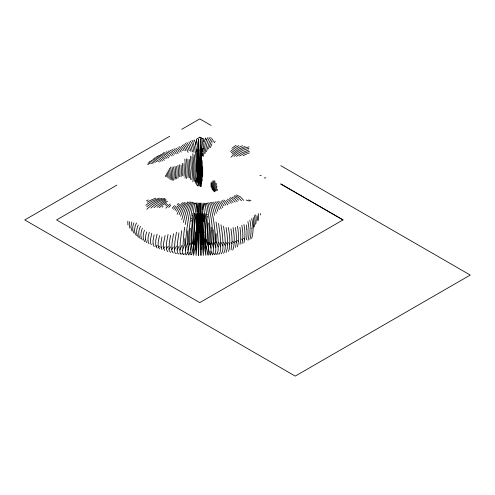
<?xml version="1.0" encoding="UTF-8"?>
<svg xmlns="http://www.w3.org/2000/svg" width="495" height="495" viewBox="0 0 495 495"><rect width="100%" height="100%" fill="white"/><g stroke="black" fill="none" stroke-linecap="round" stroke-linejoin="round"><path stroke-width="0.74" d="M199.002 176.195L198.953 176.61A26.439 0.347 89.5 0 1 198.879 176.251L198.594 154.254A24.434 0.322 89.5 0 1 198.613 152.002L198.78 149.063A25.195 0.328 89.5 0 1 198.86 150.468L199.089 172.582A27.2 0.359 89.5 0 1 199.046 174.958L199.2 182.81L199.231 157.422L198.65 139.039L198.458 144.033A41.388 0.544 89.5 0 0 198.421 148.03L198.903 185.576A44.81 0.588 89.5 0 0 199.033 186.188L199.108 185.483A44.074 0.575 89.5 0 0 199.2 182.804M199.132 224.823L199.114 226.945A28.135 0.371 -89.5 0 1 199.052 232.588L198.922 241.876A33.468 0.439 -89.5 0 1 198.811 247.797L198.551 255.482L198.538 237.192A36.154 0.47 -89.5 0 1 198.594 230.72L198.674 223.406M201.05 249.4L200.97 255.463L200.716 247.364A33.307 0.433 89.5 0 1 200.605 241.337L200.475 231.988A27.763 0.365 89.5 0 1 200.426 227.05L200.395 222.769A32.262 0.421 89.5 0 1 200.357 216.655L200.426 203.055L200.735 214.96A34.953 0.458 89.5 0 1 200.834 221.612L200.958 232.712A35.986 0.47 89.5 0 1 201.007 238.887L201.05 249.4L200.537 213.821L200.859 244.747L200.89 243.942M203.587 249.133L203.346 255.401L202.573 246.894A33.171 1.299 88.4 0 1 202.251 240.774L201.88 231.369A27.429 1.077 88.4 0 1 201.75 227.112L201.774 203.092L202.709 215.424A34.811 1.367 88.4 0 1 202.993 222.131L203.346 233.034A35.869 1.411 88.4 0 1 203.476 238.967L203.587 249.133L203.092 234.977A21.174 0.829 88.4 0 0 203.012 231.487L202.808 225.064A20.536 0.804 88.4 0 0 202.634 221.104L202.09 213.828L201.941 220.758A18.921 0.743 88.4 0 0 201.997 224.755L202.146 230.509A16.279 0.637 88.4 0 0 202.232 232.854L203.018 244.697L203.129 243.627M202.696 209.366L203.173 203.111L204.707 215.851A34.7 2.271 87.3 0 1 205.178 222.614L205.728 233.306A35.77 2.339 87.3 0 1 205.932 239.017L205.784 255.284L204.386 246.399A33.066 2.159 87.3 0 1 203.86 240.18L203.692 237.909M216.092 253.588L216.494 254.127A9.424 1.832 81.9 0 0 217.181 254.312L218.165 250.074L218.122 240.917A35.665 6.936 81.9 0 0 217.621 234.048L216.414 224.365A34.687 6.744 81.9 0 0 216.024 221.983M195.89 249.833L196.07 236.969A36.37 1.429 -88.4 0 1 196.249 230.249L196.608 220.43A35.324 1.386 -88.4 0 1 196.917 213.908L197.864 202.913L198.025 216.705A32.59 1.281 -88.4 0 1 197.913 222.645L197.808 226.79A28.531 1.12 -88.4 0 1 197.61 233.17L197.202 242.389A33.666 1.324 -88.4 0 1 196.862 248.193L196.088 255.451L195.89 249.833L196.769 224.056A20.84 0.817 -88.4 0 1 196.954 220.207L197.511 213.722L197.61 221.556A19.2 0.755 -88.4 0 1 197.53 225.726L197.14 236.598A19.88 0.78 -88.4 0 1 196.954 239.933L196.459 244.716L196.379 243.961M200.518 176.251L200.667 150.56A25.697 0.334 -89.5 0 1 200.747 148.952L200.803 148.562L200.914 150.907A24.855 0.328 -89.5 0 1 200.951 153.809L200.661 176.288A26.965 0.353 -89.5 0 1 200.586 176.833L200.524 176.276L200.327 183.224A45.181 0.594 -89.5 0 0 200.432 186.064L200.512 186.565A45.701 0.6 -89.5 0 0 200.642 185.637L201.094 167.131M203.977 206.44C204.676 196.391 206.644 214.917 206.749 216.241A34.625 3.168 86.3 0 1 207.386 223.053L208.11 233.535A35.615 3.255 86.3 0 1 208.42 240.341L208.222 254.987A9.386 0.86 86.3 0 1 207.943 255.129L206.155 245.867M187.822 252.048L186.368 254.832L185.631 254.275A10.135 1.454 -84.1 0 1 185.408 252.92L185.458 244.536L186.337 233.739A37.54 5.377 -84.1 0 1 187.011 227.923L188.589 217.565A36.401 5.216 -84.1 0 1 189.826 211.396L191.837 204.218L192.833 202.406L193.347 202.474M195.754 239.215L195.445 242.866A33.883 2.215 -87.3 0 1 194.875 248.552L193.582 255.364L193.273 249.987L193.595 236.703A36.611 2.395 -87.3 0 1 193.916 229.742L194.541 219.774A35.56 2.326 -87.3 0 1 195.073 213.326L196.657 202.814L196.979 211.452M205.425 204.243C206.891 199.132 208.568 216.228 208.816 216.587A34.588 4.059 85.2 0 1 209.62 223.443L210.499 233.727A35.597 4.177 85.2 0 1 210.858 240.261L211.025 250.284L210.536 254.876A9.38 1.101 85.2 0 1 210.165 254.937L208.605 249.437M218.481 253.78A9.454 2.079 80.8 0 0 219.291 254.059C221.413 250.464 220.355 245.718 220.535 241.69A35.702 7.846 80.8 0 0 219.978 234.079L218.703 224.594A34.792 7.648 80.8 0 0 218.499 223.394M190.086 251.93L188.892 254.975L188.279 254.609A9.795 1.151 -85.2 0 1 188.149 253.904L188.044 246.163L188.781 234.197A37.218 4.368 -85.2 0 1 189.3 228.572L190.532 218.345A36.098 4.238 -85.2 0 1 191.528 212.07C192.06 211.136 193.001 200.197 194.671 203.513M193.297 245.941A34.13 3.119 -86.3 0 1 192.846 248.874C192.295 250.222 192.32 255.315 190.897 254.876A9.659 0.885 -86.3 0 1 190.81 254.374L191.12 236.4A36.865 3.372 -86.3 0 1 191.602 229.179L192.518 219.075A35.813 3.273 -86.3 0 1 193.273 212.714C193.427 212.046 194.9 199.089 195.797 204.212M199.033 224.012L199.009 213.784L198.78 223.078M206.935 203.383L207.603 202.999L208.5 205.054L210.913 216.897A34.588 4.956 84.1 0 1 211.866 223.796L212.875 233.875A35.609 5.099 84.1 0 1 213.277 240.149L213.45 250L212.801 254.721A9.386 1.343 84.1 0 1 212.336 254.702L211.037 251.404M208.581 202.802L209.49 203.377L210.61 206.291L213.036 217.163A34.619 5.847 83 0 1 214.131 224.105L215.251 233.98A35.572 6.008 83 0 1 215.74 241.145L215.808 250.383L215.016 254.535A9.399 1.59 83 0 1 214.446 254.43L213.722 253.186M221.123 253.805A9.498 2.326 79.7 0 0 221.339 253.774C223.715 250.662 222.67 246.034 222.917 242.315A35.764 8.755 79.7 0 0 222.329 234.067L221.005 224.773M198.947 232.829L198.687 244.703L198.705 221.042A35.12 0.458 -89.5 0 1 198.811 214.453L199.12 202.993L199.182 216.699A32.429 0.427 -89.5 0 1 199.145 222.725L198.947 232.829L199.114 226.945M201.1 166.487L201.917 147.003L203.216 138.291L203.686 141.793M223.579 253.36C225.862 250.142 225.039 245.669 225.231 241.913A35.98 9.702 78.6 0 0 224.674 234.024L223.53 226.128M201.713 163.331L201.713 171.406M226.054 252.58L227.254 248.533L227.545 242.346A36.024 10.599 77.4 0 0 226.889 232.935L226.079 227.453M198.483 249.635L198.644 243.887M200.958 160.38L201.125 147.362A42.205 0.551 -89.5 0 0 201.081 143.309L200.883 138.637L200.283 158.412L200.327 183.224M202.696 166.883L202.684 176.356M228.535 251.441L229.439 248.082L229.804 242.655A36.209 11.534 76.3 0 0 229.204 232.86L228.405 227.521M205.208 244.623A6.324 0.415 87.3 0 0 205.351 243.416L205.295 235.014A21.112 1.38 87.3 0 0 205.178 231.635L204.85 225.318A20.474 1.337 87.3 0 0 204.571 221.327L203.668 213.815L203.396 220.442A18.86 1.231 87.3 0 0 203.414 221.698M231.023 249.907L232.019 242.841A36.42 12.474 75.1 0 0 231.512 232.749L230.93 228.758M195.865 144.812L196.515 139.528L197.319 144.132L198.025 154.446L198.192 178.8A45.206 1.776 88.4 0 1 198.025 182.42L197.585 174.741A26.662 1.046 88.4 0 0 197.703 172.285L197.27 152.646M196.305 171.858L196.311 161.104M184.833 238.491L184.864 243.026M202.146 160.597L202.152 180.966M257.282 220.195L257.357 218.74A25.858 17.121 51.3 0 0 257.19 215.74M209.428 244.406A6.683 0.786 85.2 0 0 209.738 242.909L209.719 235.967A20.988 2.463 85.2 0 0 209.496 231.815L208.977 225.714A20.406 2.395 85.2 0 0 208.667 222.967M195.735 231.87L194.851 241.789L194.17 244.474A5.773 0.377 -87.3 0 1 194.108 243.986L194.257 233.157A21.582 1.411 -87.3 0 1 194.448 229.123L194.795 223.641A20.982 1.374 -87.3 0 1 195.11 219.842L196.045 213.636L196.175 221.779A19.33 1.262 -87.3 0 1 196.138 223.146M202.016 155.764L202.17 153.506M233.046 227.539L233.69 231.728A36.55 13.377 73.9 0 1 234.172 242.915L233.69 247.085L232.768 250.093M211.056 243.627L211.476 244.171A5.761 0.823 84.1 0 0 211.712 243.862L211.897 235.855A21 3.007 84.1 0 0 211.65 231.852L211.217 227.267M202.436 156.043L204.002 142.622L205.475 137.963L206.137 139.769M213.593 243.942A5.643 0.953 83 0 0 213.722 243.812L214.057 235.707A21.025 3.552 83 0 0 213.791 231.846L213.599 229.822M197.313 232.749L197.808 226.79M201.706 180.075L201.403 183.664L201.149 153.5M235.348 227.496L235.861 230.75A36.76 14.306 72.6 0 1 236.332 242.234L235.533 247.438M211.006 182.847L211.093 187.11M216.061 242.736L216.204 235.521A21.075 4.096 81.9 0 0 216.092 233.702M237.402 226.196L238.021 229.822A36.933 15.215 71.4 0 1 238.454 241.517L237.526 246.9M202.344 151.557L202.43 150.721A26.167 1.027 -88.4 0 1 202.69 148.915L202.857 148.389L203.055 148.735M203.445 156.358C204.54 150.189 204.386 143.166 207.696 137.734L208.191 137.981M127.809 221.259L127.908 224.909M175.379 177.495L175.632 174.537A28.512 13.012 68.7 0 0 175.447 169.655L174.983 166.295M179.617 176.622L179.796 175.1A30.981 12.059 72.6 0 0 179.914 170.088L179.444 164.773M195.265 183.41A40.466 3.7 86.3 0 0 195.556 181.727C196.292 168.139 197.48 153.363 192.363 140.586L191.831 140.753M241.826 225.312L242.494 229.538A37.626 17.17 68.7 0 1 242.618 240.007L241.987 243.676M180.978 176.919L181.182 175.403A31.89 11.67 73.9 0 0 181.393 170.36L181.022 164.959M193.273 249.987L194.108 243.986M211.934 181.776L211.551 186.033L212.182 189.523M193.335 238.838L192.425 243.75L191.893 244.313A5.723 0.526 -86.3 0 1 191.831 243.967L192.054 232.885A21.749 1.986 -86.3 0 1 192.338 228.721L192.846 223.189A21.13 1.931 -86.3 0 1 193.291 219.434L194.516 213.5L194.801 214.651M194.263 181.43L194.442 180.254A42.168 4.95 85.2 0 0 194.838 175.979L195.005 165.281L194.312 154.817M243.961 224.513L244.685 229.34A37.967 18.142 67.4 0 1 244.648 239.209L243.917 242.989M216.872 186.207L216.488 190.185A13.829 8.477 -56.7 0 0 216.525 190.767M258.124 220.721L258.47 217.961A25.332 17.152 49.4 0 0 258.211 213.58M178.918 232.78L177.587 242.16L177.179 249.981A10.995 2.419 -80.8 0 0 177.526 252.858L178.169 253.879L179.072 253.861M190.464 179.506L191.28 167.656L190.389 156.179M246.417 239.759L246.652 238.392A38.294 19.101 66 0 0 246.85 229.111M185.179 224.588L186.695 216.754A36.723 6.2 -83 0 1 188.187 210.697L190.575 203.785L192.072 202.121M185.037 178.095L185.297 176.616A34.817 10.246 77.4 0 0 185.724 171.555L184.833 159.056M204.899 153.611C206.174 148.265 206.403 142.053 209.874 137.604L210.282 137.548M191.509 219L191.707 217.924M186.374 178.571L186.646 177.117A35.838 9.665 78.6 0 0 187.122 172.074L186.992 164.47L186.337 158.759M197.468 175.867L197.344 176.393A25.895 1.015 88.4 0 1 197.27 176.455M190.637 250.105L191.831 243.967M129.659 221.692L129.238 224.872L129.839 228.121M176.474 232.155L174.908 241.82L174.457 249.796A10.822 2.648 -79.7 0 0 174.791 252.215L175.484 253.378L176.48 253.508M240.019 244.338L240.564 240.793A37.28 16.193 70.1 0 0 240.279 229.699L239.908 227.292M173.559 233.708L171.994 243.323L171.746 249.536A10.673 2.877 -78.6 0 0 172.05 251.485M161.964 236.969L160.937 243.138L161.092 247.704M170.565 235.304L169.271 242.927L169.049 249.214A10.562 3.106 -77.4 0 0 169.302 250.674L170.608 252.469M183.311 222.422L184.852 215.913A37.063 7.208 -81.9 0 1 186.603 209.979L188.861 204.287L190.73 201.917M165.076 235.502C164.488 240.236 161.927 246.021 164.643 250.519M168.059 234.463L166.555 242.463L166.37 248.824A10.488 3.341 -76.3 0 0 166.555 249.777L167.923 251.788M192.796 181.807L193.149 179.963A41.147 5.891 84.1 0 0 193.619 175.595L193.774 164.711L192.815 153.66M206.471 151.625L209.1 142.523L211.445 138.031M159.508 235.577C158.858 239.741 156.674 245.075 159.532 248.88M213.11 180.607L212.225 186.361L213.036 190.556M192.103 216.049L192.289 215.276M154.118 234.803L153.005 240.762L153.103 243.893M248.007 240.267L248.608 237.526A38.61 20.047 64.6 0 0 248.96 228.845L248.36 224.031A38.684 20.091 64.6 0 0 247.89 221.574M187.976 250.179L189.554 243.905L189.851 232.576A21.922 2.574 -85.2 0 1 190.241 228.282M196.329 184.957L196.49 184.313A41.71 2.729 87.3 0 0 196.812 182.055A44.253 2.896 87.3 0 0 197.084 178.336L197.251 164.773L196.602 151.773L195.395 142.808L194.312 139.998L193.768 141.075M157.113 234.11L155.746 240.409L155.733 245.26A11.348 4.678 -71.4 0 0 156.08 246.46L157.15 248.063M146.6 231.92L145.679 235.874L145.555 239.252M181.77 219.52L183.057 215.034A37.41 8.223 -80.8 0 1 185.074 209.237L187.661 203.785L189.307 201.849M249.839 239.444L250.526 236.629A38.907 20.976 63.1 0 0 251.027 228.535M151.779 233.201L150.492 239.215L150.53 242.439A12.412 5.662 -68.7 0 0 151.328 244.796M216.501 183.441L215.511 189.251A14.51 8.644 -58.4 0 0 215.69 190.934M215.548 182.896L214.601 188.286A13.272 7.666 -60 0 0 214.861 190.618L215.053 191.324M131.794 222.02L130.909 226.945L131.992 231.023M144.435 230.113C143.241 233.751 142.084 238.534 144.849 241.783M251.615 238.59L252.394 235.7A39.185 21.885 61.6 0 0 253.032 228.189M149.292 232.235L148.048 237.581L148.011 240.886M185.297 250.21L187.277 243.788L187.648 232.217A22.108 3.168 -84.1 0 1 187.809 230.75M215.003 181.158L213.76 187.277A13.291 7.425 -61.6 0 0 213.852 189.121L214.651 191.893M214.137 180.576L212.961 186.776L213.92 191.46M208.494 148.908L210.573 143.117L212.708 139.058M142.362 228.245C141.044 231.864 139.838 236.48 142.275 239.92M180.576 216.278L181.325 214.131A37.769 9.25 -79.7 0 1 183.608 208.482L185.823 204.299L187.784 201.898M185 243.627L182.599 250.185L183.899 233.232A37.867 6.398 -83 0 1 184.746 227.224M140.394 226.32C138.829 230.095 137.548 235.063 140.289 238.633M133.935 222.88C132.518 226.079 132.047 230.057 133.978 233.157M179.091 214.607L179.648 213.203A38.134 10.284 -78.6 0 1 182.203 207.714L185.433 202.783M210.338 147.696L211.971 143.791M192.642 214.088L192.803 213.692M138.254 225.015C136.54 228.777 135.525 233.813 138.402 237.297M180.248 253.428A11.199 2.178 -81.9 0 1 179.895 250.093L181.888 245.415M190.284 243.689L189.82 244.406L189.597 244.097M136.484 222.991C134.572 226.784 133.495 231.889 136.317 235.527M177.099 214.31L178.033 212.25A38.505 11.329 -77.4 0 1 180.867 206.941L184.418 202.3M177.179 249.981L178.837 246.56M174.457 249.796L176.536 245.978M212.807 142.115L213.642 140.648M171.746 249.536L173.318 246.949M214.255 142.777L215.207 141.211M169.049 249.214L170.664 246.801M166.37 248.824L168.164 246.374M184.598 253.83L183.472 254.647L182.952 253.873M163.721 248.354L165.089 246.64M179.493 204.101L178.392 205.394A39.235 13.433 -75.1 0 0 175.001 210.301M162.113 246.659L161.116 247.803L161.976 249.629M168.764 207.424L169.766 206.322A40.571 17.622 -70.1 0 1 170.775 205.314M165.837 208.197L168.64 205.338A40.862 18.649 -68.7 0 1 170.237 203.946M187.908 243.955L187.549 244.214L187.289 243.831M158.567 247.172L159.569 246.108M182.556 202.616L179.598 206.167A38.87 12.381 -76.3 0 0 176.48 211.285M177.253 204.627L178.441 203.414M156.074 246.46L157.156 245.396M162.156 207.188L163.041 206.335M159.186 207.708L165.689 202.48A41.574 21.588 -64.6 0 1 167.533 201.397M146.823 209.28L147.801 208.352A43.282 25.777 -58.4 0 1 154.069 203.408L158.406 200.852L162.707 199.04A42.044 25.041 -58.4 0 1 164.804 198.415M182.117 253.688L180.83 254.3L180.254 253.397M230.948 157.237C235.973 152.361 242.03 148.061 249.09 146.928M157.088 207.281L164.847 201.576A41.747 22.51 -63.1 0 1 166.122 200.908M165.893 205.84L167.582 204.367M230.583 151.427L234.977 147.857L238.782 145.629M231.363 152.757L238.138 147.683L242.575 145.66M232.093 154.118L239.042 148.964L245.099 146.409M234.03 156.439C238.33 152.732 243.33 149.595 248.942 148.389M164.823 204.788L166.605 203.414M231.877 148.265L236.109 145.295M236.449 156.395L241.331 153.073L248.632 149.954M239.5 156.074L244.462 153.209L249.387 151.315M169.705 136.249L24.75 219.941L295.23 376.101L470.25 275.059L280.776 165.67M181.733 129.313L199.77 118.899L211.148 125.47M116.845 185.142L56.572 219.941L199.77 302.618L343.085 219.873L280.857 183.942M196.54 139.132L199.893 137.195L202.566 138.742M243.187 155.659L246.949 153.852M155.919 198.118L151.804 199.739A43.207 27.93 -53.2 0 0 147.157 202.232M247.574 153.58L249.437 152.936M159.347 198.099L152.479 200.933A43.282 27.268 -55 0 0 145.765 205.221M162.119 198.266L157.701 199.838L153.233 202.158A43.306 26.551 -56.7 0 0 146.73 206.78M156.971 156.321C160.064 155.381 162.75 157.961 164.247 160.38M205.208 244.592L204.311 238.553A19.528 1.275 87.3 0 1 204.039 235.224L203.872 232.799A16.372 1.07 87.3 0 1 203.717 230.107M259.875 175.521L261.218 175.292M154.31 158.035C157.039 157.342 159.464 159.378 160.993 161.413M210.066 202.579L210.752 202.771L211.984 205.091L214.743 215.207M158.746 155.356L162.057 155.807L165.2 158.815M163.449 152.677L166.71 153.252L169.742 156.358M156.03 157.082C158.821 156.575 161.135 158.771 162.608 160.881M160.553 154.409L163.851 155.096L166.92 158.332M153.438 158.815L156.012 159.204L159.409 161.97M149.385 161.438L151.161 161.562L153.926 162.991M211.582 202.325L212.374 202.61L213.778 205.06L216.358 213.283M162.391 153.487L165.67 154.421L168.659 157.893M264.157 177.915L265.926 177.928M150.987 160.541L152.751 160.764L155.449 162.335M152.621 159.656L154.366 159.978L157.002 161.692M148.686 162.273L152.429 163.659M166.147 151.736L169.364 153.196L171.53 155.962M246.225 200.048L249.393 201.1M207.331 244.493L206.229 239.363M148.067 163.189L149.985 163.802M168.059 150.919L171.233 152.658L173.33 155.622M234.55 195.581L238.305 197.35L241.572 200.859M236.4 194.931L240.347 196.812L243.732 200.401M205.178 213.741L206.526 221.519A20.431 1.869 86.3 0 1 206.91 225.534L207.337 231.747A21.068 1.924 86.3 0 1 207.492 235.007L207.554 243.206L208.587 248.502M248.855 199.893L250.946 200.76M169.989 150.146L172.359 151.433L174.5 154.137M147.529 164.198L148.519 164.538M209.422 244.351L208.655 242.371M190.198 141.125C193.186 143.835 193.081 148.686 194.003 152.398M171.938 149.422L174.259 150.938L176.325 153.865M230.169 197.647L232.304 198.872L235.187 202.115M232.019 197.078L234.277 198.384L237.297 201.719M233.894 196.496L236.282 197.876L238.658 200.277M173.287 253.063L172.05 251.485M173.894 148.754L176.158 150.505L178.144 153.654M199.77 137.27L202.443 138.817M280.733 184.016L342.967 219.941M175.861 148.147L178.052 150.146L179.363 152.243M186.77 142.535L189.238 145.982L190.965 151.476M229.333 198.625L233.089 202.492M227.465 199.114L229.389 200.722L231.351 203.309M213.562 202.084L215.61 204.998L217.893 211.39M223.82 200.017L225.497 201.471L227.836 204.936M215.195 201.812L216.866 203.754L219.347 209.54M222.038 200.432L223.598 201.805L225.788 205.171M216.866 201.514L218.71 203.581L221.172 208.921M218.555 201.18L220.578 203.371L222.75 207.653M179.072 146.6L181.145 148.655L182.401 150.789M185.217 143.346L187.413 146.037L189.201 150.666M243.521 238.312L244.66 239.221M183.756 144.218L186.12 147.151L188.125 152.46M177.823 147.603L179.933 149.855L181.182 152.12M241.548 239.097L242.63 240.026M182.37 145.14L184.264 147.287L185.959 150.796M181.046 146.112L183.02 148.444L184.202 150.746M226.518 200.209L229.284 203.624M237.383 240.459L238.466 241.535M188.855 142.04L191.021 146.013L192.518 151.891M220.987 201.329L224.031 205.864M235.317 241.152L236.338 242.241M232.737 241.263L234.178 242.921M231.091 242.451L231.988 243.571M228.517 242.488L229.773 244.196M225.98 242.476L227.527 244.79M154.186 246.516L153.66 245.675A11.849 5.148 -70.1 0 1 153.103 243.899M223.474 242.42L225.25 245.353M221.005 242.309L222.948 245.891M218.611 242.241L220.621 246.399M216.179 241.944L218.27 246.875M214.05 242.315L215.888 247.327M211.91 242.643L213.481 247.748M207.17 214.292L207.318 214.818M209.744 242.94L211.049 248.144M170.472 167.106L171.041 169.748A26.513 13.767 64.6 0 1 171.567 174.463L171.511 177.408A25.257 13.111 64.6 0 1 171.152 179.908M169.253 168.325L169.606 169.884A25.963 13.996 63.1 0 1 170.249 174.543L170.274 177.476A24.762 13.353 63.1 0 1 170.07 179.438M171.988 166.97L172.495 169.661A27.12 13.526 66 0 1 172.904 174.432L172.78 177.383A25.79 12.864 66 0 1 172.248 180.285M195.29 180.347L195.556 181.727M207.646 216.259L207.813 217.156M173.522 166.883L173.968 169.63A27.788 13.278 67.4 0 1 174.259 174.457L174.067 177.414A26.353 12.592 67.4 0 1 173.46 180.322M246.275 224.897L246.844 229.111M165.311 175.31L165.528 176.771M177.934 165.243L178.429 169.884A30.108 12.406 71.4 0 1 178.404 174.859L178.027 177.81A28.203 11.62 71.4 0 1 177.94 178.243M196.218 177.792L196.812 182.061M203.674 231.388L203.872 232.799M205.351 243.435L206.099 248.837M176.542 166.314L176.938 169.736A29.285 12.721 70.1 0 1 177.018 174.667L176.696 177.625A27.565 11.973 70.1 0 1 176.449 178.837M187.902 159.149L188.49 172.656A36.884 9.028 79.7 0 1 187.97 177.668M166.667 176.529L166.487 175.057A24.701 14.708 58.4 0 0 166.227 173.566M191.856 156.63L192.555 166.134L192.351 175.261A40.046 6.763 83 0 1 191.819 179.716M182.377 163.375L182.853 170.695A32.831 11.243 75.1 0 1 182.568 175.756M197.189 151.817L197.029 150.443A24.676 0.971 88.4 0 0 196.787 149.236M189.406 159.501L189.845 172.978A37.942 8.335 80.8 0 1 189.338 177.928M183.948 163.666L184.301 171.091A33.809 10.766 76.3 0 1 183.936 176.158M201.75 227.112L202.232 232.854M251.015 228.529L250.513 223.74A39.099 21.081 63.1 0 0 249.808 220.058M253.025 228.189L252.617 223.412A39.507 22.065 61.6 0 0 251.689 218.493M167.892 177.754L167.706 174.846A25.053 14.466 60 0 0 167.192 171.821M198.396 154.007L198.588 160.696M200.426 227.05L200.586 232.86M202.74 215.814L202.703 213.296M217.515 189.245L217.528 190.47M179.889 250.111L180.254 242.445L181.461 232.675A38.208 7.431 -81.9 0 1 181.789 230.614M253.186 217.546A27.664 16.96 56.7 0 1 253.632 220.875L253.663 224.08A27.658 16.96 56.7 0 1 253.217 227.217M254.269 215.368A27.027 17.028 55 0 1 254.937 220.201L254.876 223.282A27.002 17.016 55 0 1 254.145 226.908M255.649 214.818A26.421 17.078 53.2 0 1 256.181 219.489L256.02 222.459A26.371 17.047 53.2 0 1 255.698 224.216M260.624 213.586A24.416 17.207 45.4 0 1 260.618 214.966M201.719 186.411A46.227 1.813 -88.4 0 1 201.403 183.651M198.025 182.414A42.91 1.683 88.4 0 1 197.796 184.907L197.579 185.792A43.888 1.72 88.4 0 1 197.214 185.489M175.379 177.495A26.947 12.295 68.7 0 1 174.995 179.376M169.024 178.454A24.311 13.575 61.6 0 0 169.067 177.594L168.962 174.673A25.474 14.231 61.6 0 0 168.201 170.07M146.458 200.834A43.096 28.531 -51.3 0 1 148.228 199.918M165.398 199.108A41.982 24.243 -60 0 0 163.356 199.85L159.18 201.898L154.991 204.683A43.22 24.954 -60 0 0 150.919 208.061M166.048 199.838A41.883 23.395 -61.6 0 0 164.068 200.698L155.999 205.976A43.115 24.082 -61.6 0 0 154.019 207.702M146.792 242.649A13.687 6.825 -66 0 1 145.524 239.283M149.082 243.843A13.025 6.225 -67.4 0 1 147.993 240.91M172.241 208.315A39.934 15.543 -72.6 0 1 174.444 205.654M173.584 209.311A39.588 14.491 -73.9 0 1 176.041 206.019M182.946 253.929A11.428 1.931 -83 0 1 182.606 250.161M191.12 221.401A21.297 2.5 -85.2 0 1 191.311 220.164M207.554 243.181A6.497 0.594 86.3 0 1 207.331 244.536"/></g></svg>
